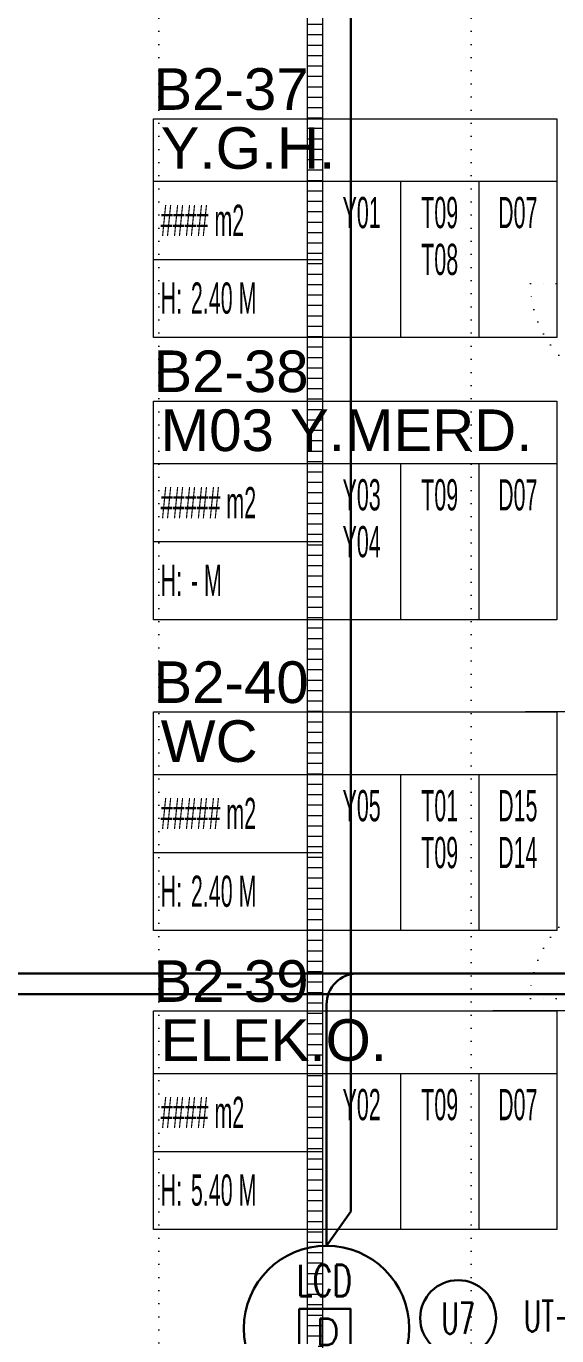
# Model space of a CAD drawing. Header units: metres. Extents: x -13194 to 152406, y -14653 to 29421.
# Drawn here: x 5473 to 5982, y 2170 to 3428 of the extents above; entities that cross this region are included whole.
import ezdxf
from ezdxf.enums import TextEntityAlignment as Align

# ---------------------------------------------------------------- set-up
doc = ezdxf.new("R2010")
doc.units = ezdxf.units.M
doc.header["$LTSCALE"] = 100
doc.header["$MEASUREMENT"] = 0
doc.linetypes.add('DOT2', pattern=[0.125, 0, -0.125])
doc.linetypes.add('HIDDEN', pattern=[0.375, 0.25, -0.125])
doc.layers.get('0').update_dxf_attribs({"color": 9, "lineweight": 9})
for name, color, linetype, lineweight in [('05S', 9, 'Continuous', 9), ('06B', 9, 'Continuous', 9), ('06D', 9, 'Continuous', 9), ('10', 9, 'Continuous', 9), ('20', 9, 'DOT2', 9), ('21_mahal200', 9, 'Continuous', 9), ('E-DATA LCD EKRAN', 7, 'Continuous', 30), ('E-DATA PRİZİ (RJ45)', 7, 'Continuous', 30), ('E-KABLO', 7, 'Continuous', 30), ('E-LINYE', 7, 'Continuous', 30), ('E-YAZI', 7, 'Continuous', 30)]:
    doc.layers.add(name, color=color, linetype=linetype, lineweight=lineweight)
doc.styles.add('Arial', font='arial.ttf', dxfattribs={"height": 2.5})
doc.styles.add('E-YAZI', font='txttw.shx')
doc.styles.add('MuuM_TEXT-STANDART', font='ARIALN.TTF')
doc.dimstyles.new('MuuM_DIM200', dxfattribs={"dimscale": 20, "dimtxt": 2, "dimasz": 1, "dimexe": 1, "dimexo": 1, "dimgap": 1, "dimtad": 1, "dimdec": 1, "dimrnd": 0.5, "dimdsep": 46, "dimtxsty": 'MuuM_TEXT-STANDART', "dimblk": 'ARCHTICK', "dimcen": 0, "dimdle": 0.15, "dimclrd": 256, "dimclre": 256, "dimclrt": 256, "dimadec": 0, "dimazin": 0, "dimtfac": 5, "dimtdec": 1, "dimtix": 1, "dimtmove": 2, "dimatfit": 3, "dimldrblk": 'DOT', "dimfxl": 3, "dimfxlon": 1, "dimtolj": 1, "dimlwd": -1, "dimlwe": -1, "dimarcsym": 0})

# ---------------------------------------------------------------- blocks, each defined once
blk = doc.blocks.new('E-DATA LCD EKRAN')
at = {"layer": 'E-DATA PRİZİ (RJ45)', "color": 1}
blk.add_line((0, 0), (0, 42), dxfattribs=at)
blk.add_lwpolyline([(-24.6, 89.6), (24.6, 89.6), (24.6, 42), (-24.6, 42)], close=True, dxfattribs=at)
blk.add_circle((1.6, 70.7), 79.4, dxfattribs=at)
at = {"layer": 'E-DATA PRİZİ (RJ45)', "color": 1, "style": 'E-YAZI'}
blk.add_text('D', height=25.6, dxfattribs=at).set_placement((-8.8, 54.6))
at = {"layer": 'E-YAZI', "color": 1, "style": 'E-YAZI', "width": 0.7}
blk.add_text('LCD', height=30, dxfattribs=at).set_placement((-27, 101.6))
blk = doc.blocks.new('p-ızgara')
at = {"layer": '06D'}
h = blk.add_hatch(dxfattribs=at)
h.set_pattern_fill('_USER', color=252, scale=10, angle=180, style=0, pattern_type=0)
h.set_pattern_definition([(180, (20, -8630), (-1e-15, -10), [])])
h.paths.add_polyline_path([(5742.5, -4975), (5742.5, -8278.5), (5757.5, -8278.5), (5757.5, -4975)])
blk.add_lwpolyline([(5742.5, -4975), (5742.5, -8278.5), (5757.5, -8278.5), (5757.5, -4975)], close=True, dxfattribs=at)
blk = doc.blocks.new('gr-p-barel kilitli kapı kolu')
at = {"layer": '05S'}
h = blk.add_hatch(color=256, dxfattribs=at)
h.paths.add_polyline_path([(1.3, 0.8), (-1.3, 0.8), (-1.3, 0.7), (1.3, 0.7)])
h.paths.add_polyline_path([(2.75, 0.7), (-2.75, 0.7), (-2.75, 0), (2.75, 0)])
h.paths.add_polyline_path([(-11.7, 4.9), (-11.7, 6.7), (0.9, 6.7), (0.9, 0.8), (-0.9, 0.8), (-0.9, 4.9)])
at = {"flags": 128}
for points in [[(-0.9, 0.8), (-0.9, 4.9), (-11.7, 4.9), (-11.7, 6.7), (0.9, 6.7), (0.9, 0.8)], [(-0.8, 5), (0.8, 6.6)]]:
    blk.add_lwpolyline(points, dxfattribs=at)
blk.add_lwpolyline([(-2.75, 0), (-2.75, 0.7), (2.75, 0.7), (2.75, 0)])
blk.add_lwpolyline([(-1.3, 0.7), (1.3, 0.7), (1.3, 0.8), (-1.3, 0.8)], close=True)
blk = doc.blocks.new('prf-scr2')
at = {"linetype": 'DOT2', "ltscale": 10}
blk.add_line((0, 0.2), (0, -1.1), dxfattribs=at)
for p, q in [((-0.1, -0.2), (0.1, -0.3)), ((0.1, -0.2), (-0.1, -0.2)), ((0.1, -0.3), (-0.1, -0.3)), ((-0.1, -0.3), (0.1, -0.4)), ((0.1, -0.4), (-0.1, -0.4)), ((0.1, -0.5), (-0.1, -0.4)), ((-0.1, -0.4), (0.1, -0.4)), ((0.1, -0.6), (-0.1, -0.5)), ((-0.1, -0.5), (0.1, -0.5)), ((-0.1, -0.6), (0.1, -0.7)), ((0.1, -0.6), (-0.1, -0.6)), ((-0.1, -0.6), (0.1, -0.6)), ((-0.1, -0.7), (0.1, -0.8)), ((0.1, -0.7), (-0.1, -0.7)), ((-0.1, -0.8), (0.1, -0.8)), ((0.1, -0.8), (-0.1, -0.8)), ((0.1, -0.2), (0, -0.1)), ((0, -0.2), (0.1, -0.2))]:
    blk.add_line(p, q)
blk.add_lwpolyline([(0.2, 0), (-0.2, 0), (-0.2, 0), (-0.1, -0.1), (0.1, -0.1), (0.2, 0), (0.2, 0)], close=True)
for points in [[(0.2, 0), (-0.2, 0)], [(-0.1, -0.1), (-0.1, -0.2), (-0.1, -0.2), (-0.1, -0.2), (-0.1, -0.2), (-0.1, -0.3), (-0.1, -0.3), (-0.1, -0.3), (-0.1, -0.3), (-0.1, -0.4), (-0.1, -0.4), (-0.1, -0.4), (-0.1, -0.4), (-0.1, -0.4), (-0.1, -0.5), (-0.1, -0.5), (-0.1, -0.5), (-0.1, -0.5), (-0.1, -0.5), (-0.1, -0.5), (-0.1, -0.6), (-0.1, -0.6), (-0.1, -0.6), (-0.1, -0.6), (-0.1, -0.6), (-0.1, -0.7), (-0.1, -0.7), (-0.1, -0.7), (-0.1, -0.7), (-0.1, -0.7), (-0.1, -0.8), (-0.1, -0.8), (-0.1, -0.8), (-0.1, -0.8), (0, -0.9), (0, -0.9), (0, -0.9), (0.1, -0.8), (0.1, -0.8), (0.1, -0.7), (0.1, -0.7), (0.1, -0.7), (0.1, -0.7), (0.1, -0.7), (0.1, -0.7), (0.1, -0.6), (0.1, -0.6), (0.1, -0.6), (0.1, -0.6), (0.1, -0.6), (0.1, -0.5), (0.1, -0.5), (0.1, -0.5), (0.1, -0.5), (0.1, -0.4), (0.1, -0.4), (0.1, -0.4), (0.1, -0.4), (0.1, -0.4), (0.1, -0.3), (0.1, -0.3), (0.1, -0.3), (0.1, -0.3), (0.1, -0.3), (0.1, -0.3), (0.1, -0.2), (0.1, -0.2), (0.1, -0.2), (0.1, -0.2), (0.1, -0.2), (0.1, -0.1)]]:
    blk.add_lwpolyline(points)
blk = doc.blocks.new('K-SAC-01')
at = {"layer": '10'}
for points in [[(-4.6, 16.2, -0.414214), (-4.5, 16.3), (-0.1, 16.3, -0.414214), (0, 16.2), (0, 5.9), (0.2, 5.9), (0.2, 16.2, 0.414214), (-0.1, 16.5), (-4.5, 16.5, 0.414214), (-4.8, 16.2), (-4.8, 15.3, 0.414214), (-4.5, 15), (-3.4, 15), (-3.4, 15.2), (-4.5, 15.2, -0.414214), (-4.6, 15.3)], [(104.6, 16.2, 0.414214), (104.5, 16.3), (100.1, 16.3, 0.414214), (100, 16.2), (100, 5.9), (99.8, 5.9), (99.8, 16.2, -0.414214), (100.1, 16.5), (104.5, 16.5, -0.414214), (104.8, 16.2), (104.8, 15.3, -0.414214), (104.5, 15), (103.4, 15), (103.4, 15.2), (104.5, 15.2, 0.414214), (104.6, 15.3)], [(0.2, 10.3, -0.414214), (0.5, 10.6), (1.5, 10.6, -0.414214), (1.8, 10.3), (1.8, 3.9, -0.414214), (1.5, 3.6, -0.414214), (1.2, 3.9), (1.2, 4.8), (0.2, 4.8), (0.2, -1.2, -0.414214), (-0.1, -1.5), (-4.5, -1.5, -0.414214), (-4.8, -1.2), (-4.8, -0.3, -0.414214), (-4.5, 0), (-3.4, 0), (-3.4, -0.2), (-4.5, -0.2, 0.414214), (-4.6, -0.3), (-4.6, -1.2, 0.414214), (-4.5, -1.3), (-0.1, -1.3, 0.414214), (0, -1.2), (0, 5), (1.4, 5), (1.4, 3.9, 0.414214), (1.5, 3.8, 0.414214), (1.6, 3.9), (1.6, 10.3, 0.414214), (1.5, 10.4), (0.5, 10.4, 0.414214), (0.4, 10.3), (0.4, 9.4), (0.2, 9.4)], [(-0.4, -2), (1, -1.4), (1, 1.5), (1.2, 1.5), (1.2, -1.5), (-0.3, -2.2, -14.796002)], [(99.8, 10.3, 0.414214), (99.5, 10.6), (98.5, 10.6, 0.414214), (98.2, 10.3), (98.2, 3.9, 0.414214), (98.5, 3.6, 0.414214), (98.8, 3.9), (98.8, 4.8), (99.8, 4.8), (99.8, -1.2, 0.414214), (100.1, -1.5), (104.5, -1.5, 0.414214), (104.8, -1.2), (104.8, -0.3, 0.414214), (104.5, 0), (103.4, 0), (103.4, -0.2), (104.5, -0.2, -0.414214), (104.6, -0.3), (104.6, -1.2, -0.414214), (104.5, -1.3), (100.1, -1.3, -0.414214), (100, -1.2), (100, 5), (98.6, 5), (98.6, 3.9, -0.414214), (98.5, 3.8, -0.414214), (98.4, 3.9), (98.4, 10.3, -0.414214), (98.5, 10.4), (99.5, 10.4, -0.414214), (99.6, 10.3), (99.6, 9.4), (99.8, 9.4)]]:
    blk.add_lwpolyline(points, format="xyb", close=True, dxfattribs=at)
for points in [[(98.8, 0.1), (98.8, 2.1), (99.1, 2.1), (99.1, 3.2), (1.5, 3.2), (1.5, 2.1), (1.8, 2.1), (1.8, 0.1), (1.5, 0.1), (1.5, 1.9), (1.2, 1.9), (1.2, 3.5), (99.4, 3.5), (99.4, 1.9), (99.1, 1.9), (99.1, 0.1)], [(98.8, 2.1), (98.8, 0.1), (99.4, 0.1), (99.4, -1.5), (1.2, -1.5), (1.2, 0.1), (1.8, 0.1), (1.8, 2.1), (2.1, 2.1), (2.1, -0.1), (1.5, -0.1), (1.5, -1.2), (99.1, -1.2), (99.1, -0.1), (98.5, -0.1), (98.5, 2.1), (98.8, 2.1)]]:
    blk.add_lwpolyline(points, dxfattribs=at)
for points in [[(2.1, 3), (8.1, 3), (8.1, -1), (2.1, -1)], [(2.4, 2.7), (7.8, 2.7), (7.8, -0.7), (2.4, -0.7)], [(98.5, 3), (92.5, 3), (92.5, -1), (98.5, -1)], [(98.2, 2.7), (92.8, 2.7), (92.8, -0.7), (98.2, -0.7)]]:
    blk.add_lwpolyline(points, close=True, dxfattribs=at)
blk.add_circle((-0.9, -2.5), 0.55, dxfattribs=at)
at = {"layer": '20', "linetype": 'HIDDEN'}
for points in [[(-0.2, -1.3), (-0.2, 0), (-1.7, 0), (-1.7, -1.3)], [(-0.4, -2), (-0.4, -0.2), (-1.5, -0.2), (-1.5, -2)]]:
    blk.add_lwpolyline(points, dxfattribs=at)
at = {"layer": '20'}
blk.add_lwpolyline([(-0.9, -2.5), (-0.9, -102.9)], dxfattribs=at)
blk.add_arc((-0.9, -2.5), 100.4, 270, 1.5131, dxfattribs=at)
at = {"layer": '06B'}
blk.add_blockref('gr-p-barel kilitli kapı kolu', (91.4, 3.5), dxfattribs=at)
at = {"layer": '06B', "xscale": -1, "rotation": 180}
blk.add_blockref('gr-p-barel kilitli kapı kolu', (91.4, -1.5), dxfattribs=at)
at = {"layer": '10', "xscale": -1, "rotation": 90}
blk.add_blockref('prf-scr2', (1.5, 1), dxfattribs=at)
at = {"layer": '10', "rotation": 270}
blk.add_blockref('prf-scr2', (99.1, 1.2), dxfattribs=at)
blk = doc.blocks.new('_ArchTick')
at = {"color": 0, "linetype": 'ByBlock', "const_width": 0.15}
blk.add_lwpolyline([(-0.5, -0.5), (0.5, 0.5)], dxfattribs=at)
blk = doc.blocks.new('_Dot')
at = {"color": 0, "linetype": 'ByBlock', "lineweight": -2}
blk.add_line((-0.5, 0), (-1, 0), dxfattribs=at)
at = {"color": 0, "linetype": 'ByBlock', "const_width": 0.5}
blk.add_lwpolyline([(-0.25, 0, 1), (0.25, 0, 1)], format="xyb", close=True, dxfattribs=at)
blk = doc.blocks.new('0_roomno2')
blk.add_lwpolyline([(19.375, -10.5), (0, -10.5), (0, 0), (19.375, 0)], close=True)
for points in [[(0, -3), (19.375, -3)], [(8.125, -3), (8.125, -10.5)], [(11.875, -3), (11.875, -10.5)], [(15.625, -3), (15.625, -10.5)], [(0, -6.75), (8.125, -6.75)]]:
    blk.add_lwpolyline(points)
at = {"style": 'MuuM_TEXT-STANDART', "width": 0.6}
blk.add_text('H:', height=1.5, dxfattribs=at).set_placement((0.35, -8.608), align=Align.MIDDLE_LEFT)
at = {"style": 'Arial'}
blk.add_attdef('ODANO', (0, 1.17), '', height=2, dxfattribs=at)
blk.add_attdef('MEKANADI', text='', height=2, dxfattribs=at).set_placement((0.35, -3), align=Align.BOTTOM_LEFT)
at = {"style": 'MuuM_TEXT-STANDART', "width": 0.6}
for tag, p in [('YER01', (10, -4.5)), ('TAVAN01', (13.75, -4.5)), ('DUVAR01', (17.5, -4.5)), ('YER02', (10, -6.75)), ('TAVAN02', (13.75, -6.75)), ('DUVAR02', (17.5, -6.75)), ('YER03', (10, -9)), ('TAVAN03', (13.75, -9)), ('DUVAR03', (17.5, -9))]:
    blk.add_attdef(tag, text='', height=1.5, dxfattribs=at).set_placement(p, align=Align.MIDDLE_CENTER)
for tag, p in [('M2', (0.35, -4.875)), ('TEMIZTAVANYUKSEKLIGI', (1.8, -8.608))]:
    blk.add_attdef(tag, text='', height=1.5, dxfattribs=at).set_placement(p, align=Align.MIDDLE_LEFT)
blk = doc.blocks.new('2.bod.Mimari')
at = {"layer": '06D', "linetype": 'DOT2'}
for points in [[(5600, -4350), (5600, -7755), (5600, -8105)], [(5900, -4350), (5900, -7755), (5900, -8105)]]:
    blk.add_lwpolyline(points, dxfattribs=at)
at = {"rotation": 270}
blk.add_blockref('K-SAC-01', (6060, -5450), dxfattribs=at)
at = {"xscale": -1, "rotation": 270}
blk.add_blockref('K-SAC-01', (6060, -6135), dxfattribs=at)
at = {"layer": '06D'}
blk.add_blockref('p-ızgara', (0, 0), dxfattribs=at)
at = {"layer": '21_mahal200'}
ref = blk.add_blockref('0_roomno2', (5594.9, -5290.9), dxfattribs=dict(at, xscale=20, yscale=20, zscale=20))
ref.add_attrib('ODANO', 'B2-37', (5594.9, -5282.26), dxfattribs={"layer": '0', "height": 40, "style": 'Arial'})
ref.add_attrib('MEKANADI', 'Y.G.H.', dxfattribs={"layer": '0', "height": 40, "style": 'Arial'}).set_placement((5601.9, -5350.9), align=Align.BOTTOM_LEFT)
ref.add_attrib('M2', '#### m2', dxfattribs={"layer": '0', "height": 30, "style": 'MuuM_TEXT-STANDART', "width": 0.6}).set_placement((5601.9, -5388.4), align=Align.MIDDLE_LEFT)
ref.add_attrib('TEMIZTAVANYUKSEKLIGI', '2.40 M', dxfattribs={"layer": '0', "height": 30, "style": 'MuuM_TEXT-STANDART', "width": 0.6}).set_placement((5630.9, -5463.06), align=Align.MIDDLE_LEFT)
ref.add_attrib('YER01', 'Y01', dxfattribs={"layer": '0', "height": 30, "style": 'MuuM_TEXT-STANDART', "width": 0.6}).set_placement((5794.9, -5380.9), align=Align.MIDDLE_CENTER)
ref.add_attrib('TAVAN01', 'T09', dxfattribs={"layer": '0', "height": 30, "style": 'MuuM_TEXT-STANDART', "width": 0.6}).set_placement((5869.9, -5380.9), align=Align.MIDDLE_CENTER)
ref.add_attrib('DUVAR01', 'D07', dxfattribs={"layer": '0', "height": 30, "style": 'MuuM_TEXT-STANDART', "width": 0.6}).set_placement((5944.9, -5380.9), align=Align.MIDDLE_CENTER)
ref.add_attrib('TAVAN02', 'T08', dxfattribs={"layer": '0', "height": 30, "style": 'MuuM_TEXT-STANDART', "width": 0.6}).set_placement((5869.9, -5425.9), align=Align.MIDDLE_CENTER)
ref = blk.add_blockref('0_roomno2', (5594.9, -5562.04), dxfattribs=dict(at, xscale=20, yscale=20, zscale=20))
ref.add_attrib('ODANO', 'B2-38', (5594.9, -5553.4), dxfattribs={"layer": '0', "height": 40, "style": 'Arial'})
ref.add_attrib('MEKANADI', 'M03 Y.MERD.', dxfattribs={"layer": '0', "height": 40, "style": 'Arial'}).set_placement((5601.9, -5622.04), align=Align.BOTTOM_LEFT)
ref.add_attrib('M2', '##### m2', dxfattribs={"layer": '0', "height": 30, "style": 'MuuM_TEXT-STANDART', "width": 0.6}).set_placement((5601.9, -5659.54), align=Align.MIDDLE_LEFT)
ref.add_attrib('TEMIZTAVANYUKSEKLIGI', '- M', dxfattribs={"layer": '0', "height": 30, "style": 'MuuM_TEXT-STANDART', "width": 0.6}).set_placement((5630.9, -5734.2), align=Align.MIDDLE_LEFT)
ref.add_attrib('YER01', 'Y03', dxfattribs={"layer": '0', "height": 30, "style": 'MuuM_TEXT-STANDART', "width": 0.6}).set_placement((5794.9, -5652.04), align=Align.MIDDLE_CENTER)
ref.add_attrib('TAVAN01', 'T09', dxfattribs={"layer": '0', "height": 30, "style": 'MuuM_TEXT-STANDART', "width": 0.6}).set_placement((5869.9, -5652.04), align=Align.MIDDLE_CENTER)
ref.add_attrib('DUVAR01', 'D07', dxfattribs={"layer": '0', "height": 30, "style": 'MuuM_TEXT-STANDART', "width": 0.6}).set_placement((5944.9, -5652.04), align=Align.MIDDLE_CENTER)
ref.add_attrib('YER02', 'Y04', dxfattribs={"layer": '0', "height": 30, "style": 'MuuM_TEXT-STANDART', "width": 0.6}).set_placement((5794.9, -5697.04), align=Align.MIDDLE_CENTER)
ref = blk.add_blockref('0_roomno2', (5594.9, -5860.69), dxfattribs=dict(at, xscale=20, yscale=20, zscale=20))
ref.add_attrib('ODANO', 'B2-40', (5594.9, -5852.05), dxfattribs={"layer": '0', "height": 40, "style": 'Arial'})
ref.add_attrib('MEKANADI', 'WC', dxfattribs={"layer": '0', "height": 40, "style": 'Arial'}).set_placement((5601.9, -5920.69), align=Align.BOTTOM_LEFT)
ref.add_attrib('M2', '##### m2', dxfattribs={"layer": '0', "height": 30, "style": 'MuuM_TEXT-STANDART', "width": 0.6}).set_placement((5601.9, -5958.19), align=Align.MIDDLE_LEFT)
ref.add_attrib('TEMIZTAVANYUKSEKLIGI', '2.40 M', dxfattribs={"layer": '0', "height": 30, "style": 'MuuM_TEXT-STANDART', "width": 0.6}).set_placement((5630.9, -6032.85), align=Align.MIDDLE_LEFT)
ref.add_attrib('YER01', 'Y05', dxfattribs={"layer": '0', "height": 30, "style": 'MuuM_TEXT-STANDART', "width": 0.6}).set_placement((5794.9, -5950.69), align=Align.MIDDLE_CENTER)
ref.add_attrib('TAVAN01', 'T01', dxfattribs={"layer": '0', "height": 30, "style": 'MuuM_TEXT-STANDART', "width": 0.6}).set_placement((5869.9, -5950.69), align=Align.MIDDLE_CENTER)
ref.add_attrib('DUVAR01', 'D15', dxfattribs={"layer": '0', "height": 30, "style": 'MuuM_TEXT-STANDART', "width": 0.6}).set_placement((5944.9, -5950.69), align=Align.MIDDLE_CENTER)
ref.add_attrib('TAVAN02', 'T09', dxfattribs={"layer": '0', "height": 30, "style": 'MuuM_TEXT-STANDART', "width": 0.6}).set_placement((5869.9, -5995.69), align=Align.MIDDLE_CENTER)
ref.add_attrib('DUVAR02', 'D14', dxfattribs={"layer": '0', "height": 30, "style": 'MuuM_TEXT-STANDART', "width": 0.6}).set_placement((5944.9, -5995.69), align=Align.MIDDLE_CENTER)
ref = blk.add_blockref('0_roomno2', (5594.9, -6147.81), dxfattribs=dict(at, xscale=20, yscale=20, zscale=20))
ref.add_attrib('ODANO', 'B2-39', (5594.9, -6139.17), dxfattribs={"layer": '0', "height": 40, "style": 'Arial'})
ref.add_attrib('MEKANADI', 'ELEK.O.', dxfattribs={"layer": '0', "height": 40, "style": 'Arial'}).set_placement((5601.9, -6207.81), align=Align.BOTTOM_LEFT)
ref.add_attrib('M2', '#### m2', dxfattribs={"layer": '0', "height": 30, "style": 'MuuM_TEXT-STANDART', "width": 0.6}).set_placement((5601.9, -6245.31), align=Align.MIDDLE_LEFT)
ref.add_attrib('TEMIZTAVANYUKSEKLIGI', '5.40 M', dxfattribs={"layer": '0', "height": 30, "style": 'MuuM_TEXT-STANDART', "width": 0.6}).set_placement((5630.9, -6319.97), align=Align.MIDDLE_LEFT)
ref.add_attrib('YER01', 'Y02', dxfattribs={"layer": '0', "height": 30, "style": 'MuuM_TEXT-STANDART', "width": 0.6}).set_placement((5794.9, -6237.81), align=Align.MIDDLE_CENTER)
ref.add_attrib('TAVAN01', 'T09', dxfattribs={"layer": '0', "height": 30, "style": 'MuuM_TEXT-STANDART', "width": 0.6}).set_placement((5869.9, -6237.81), align=Align.MIDDLE_CENTER)
ref.add_attrib('DUVAR01', 'D07', dxfattribs={"layer": '0', "height": 30, "style": 'MuuM_TEXT-STANDART', "width": 0.6}).set_placement((5944.9, -6237.81), align=Align.MIDDLE_CENTER)
for points in [[(6131.42, -5860.69), (5952.4, -5860.69)], [(6161.42, -6147.81), (5920.83, -6147.81)]]:
    blk.add_leader(points, dimstyle='MuuM_DIM200', override={"dimasz": 1, "dimfxl": 10}, dxfattribs=at)

msp = doc.modelspace()

# ---------------------------------------------------------------- linework, layer by layer
at = {"layer": 'E-KABLO', "color": 4}
for p, q in [((5784.6, 3608.5), (5784.6, 2289.4)), ((5809.6, 2518.2), (4474.2, 2518.2)), ((6060, 2518.2), (5791.2, 2518.2)), ((5761.2, 2256.6), (5761.2, 2488.2)), ((5784.6, 2289.4), (5761.2, 2256.6))]:
    msp.add_line(p, q, dxfattribs=at)
at = {"layer": 'E-KABLO', "color": 6}
msp.add_line((6030, 2498.2), (4760, 2498.2), dxfattribs=at)
at = {"layer": 'E-KABLO', "color": 4}
msp.add_arc((5791.2, 2488.2), 30, 90, 180, dxfattribs=at)
at = {"layer": 'E-LINYE', "color": 7, "linetype": 'Continuous'}
msp.add_circle((5887.6, 2187.1), 36.4, dxfattribs=at)

# ---------------------------------------------------------------- block references
msp.add_blockref('2.bod.Mimari', (0, 8630))
at = {"layer": 'E-DATA LCD EKRAN', "color": 1}
msp.add_blockref('E-DATA LCD EKRAN', (5759.6, 2106.5), dxfattribs=at)

# ---------------------------------------------------------------- texts
at = {"layer": 'E-LINYE', "color": 3, "linetype": 'Continuous', "style": 'E-YAZI', "width": 0.6}
for s, p in [('U7', (5887.6, 2187.1)), ('UT-2B2', (5998.7, 2189.1))]:
    msp.add_text(s, height=30, dxfattribs=at).set_placement(p, align=Align.MIDDLE_CENTER)

doc.saveas('drawing.dxf')
